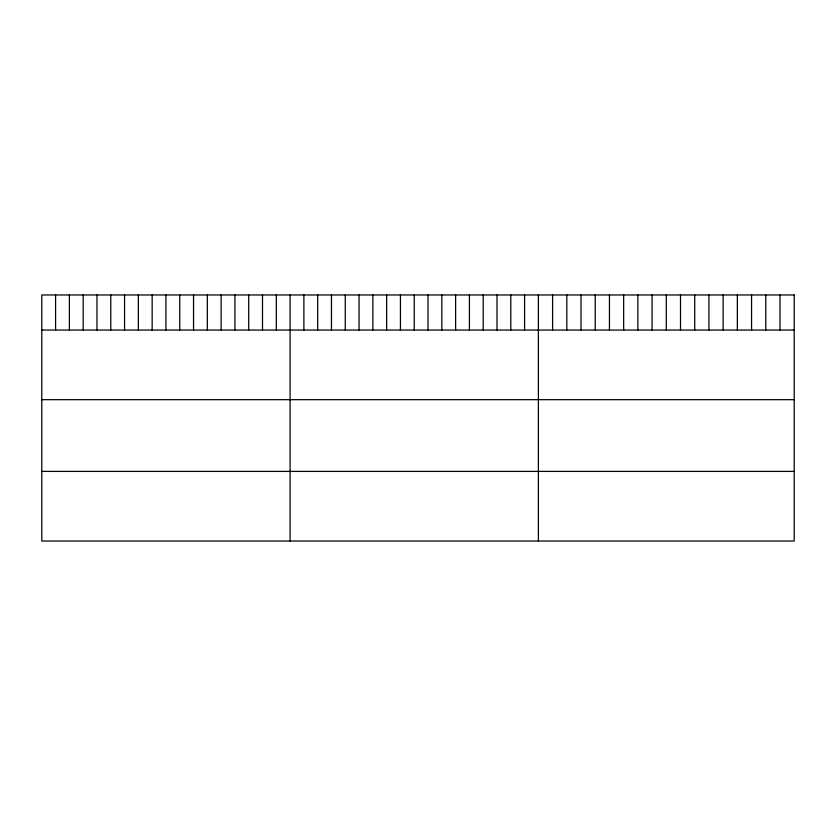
<?xml version="1.0" encoding="UTF-8"?>
<svg xmlns="http://www.w3.org/2000/svg" width="836" height="836" viewBox="0 0 836 836"><rect width="100%" height="100%" fill="white"/><g stroke="black" fill="none" stroke-linecap="round" stroke-linejoin="round"><path stroke-width="1.25" d="M41.8 330.042L794.2 330.042M41.8 399.671L794.2 399.671M41.8 471.399L794.2 471.399M779.988 294.972L779.988 330.042M765.776 294.972L765.776 330.042M751.564 294.972L751.564 330.042M737.352 294.972L737.352 330.042M723.14 294.972L723.14 330.042M708.928 294.972L708.928 330.042M694.716 294.972L694.716 330.042M680.504 294.972L680.504 330.042M666.292 294.972L666.292 330.042M652.08 294.972L652.08 330.042M637.868 294.972L637.868 330.042M623.656 294.972L623.656 330.042M609.444 294.972L609.444 330.042M595.232 294.972L595.232 330.042M581.02 294.972L581.02 330.042M566.808 294.972L566.808 330.042M552.596 294.972L552.596 330.042M538.384 294.972L538.384 541.028M524.59 294.972L524.59 330.042M510.796 294.972L510.796 330.042M497.002 294.972L497.002 330.042M483.208 294.972L483.208 330.042M469.414 294.972L469.414 330.042M455.62 294.972L455.62 330.042M441.826 294.972L441.826 330.042M428.032 294.972L428.032 330.042M414.238 294.972L414.238 330.042M400.444 294.972L400.444 330.042M386.65 294.972L386.65 330.042M372.856 294.972L372.856 330.042M359.062 294.972L359.062 330.042M345.268 294.972L345.268 330.042M331.474 294.972L331.474 330.042M317.68 294.972L317.68 330.042M303.886 294.972L303.886 330.042M290.092 294.972L290.092 541.028M276.298 294.972L276.298 330.042M262.504 294.972L262.504 330.042M248.71 294.972L248.71 330.042M234.916 294.972L234.916 330.042M221.122 294.972L221.122 330.042M207.328 294.972L207.328 330.042M193.534 294.972L193.534 330.042M179.74 294.972L179.74 330.042M165.946 294.972L165.946 330.042M152.152 294.972L152.152 330.042M138.358 294.972L138.358 330.042M124.564 294.972L124.564 330.042M110.77 294.972L110.77 330.042M96.976 294.972L96.976 330.042M83.182 294.972L83.182 330.042M69.388 294.972L69.388 330.042M55.594 294.972L55.594 330.042M794.2 294.972L41.8 294.972L41.8 541.028L794.2 541.028L794.2 294.972"/></g></svg>
